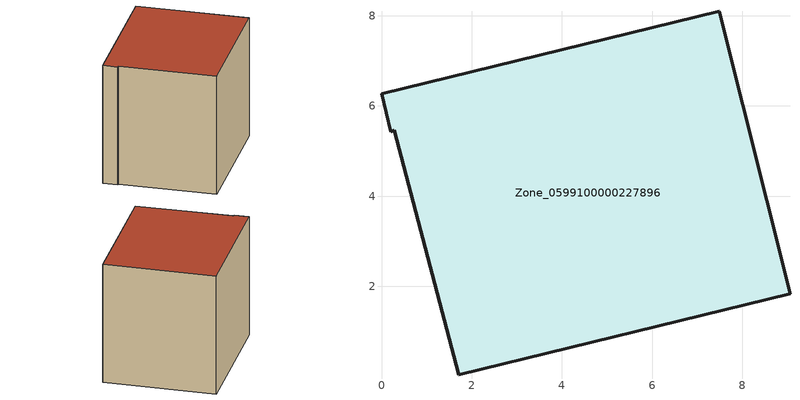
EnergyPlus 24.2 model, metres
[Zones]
Zone_0599100000227896
 floor ground (C_G): 0.29,5.46 0.21,5.43 0,6.27 7.48,8.1 9.06,1.83 1.71,0.04 z0
 wall outside (C_F): 9.06,1.83 7.48,8.1 0,6.27 0.21,5.43 0.29,5.46 1.71,0.04 9.06,1.83 z0:7.26
 roof outside (C_R): 1.71,0.04 9.06,1.83 7.48,8.1 0,6.27 0.21,5.43 0.29,5.46 z7.26
[BUILDING]
Pand.0599100000227896: North Axis=0; Terrain=City; Loads Convergence Tolerance Value=0.04; Temperature Convergence Tolerance Value=0.4; Solar Distribution=FullExterior; Maximum Number of Warmup Days=25; Minimum Number of Warmup Days=1
[Site:Location]
Rotterdam.The.Hague.AP_ZH_NLD Design_Conditions: Latitude=51.96; Longitude=4.45; Time Zone=1; Elevation=-4.5
[SITE:GROUNDTEMPERATURE:BUILDINGSURFACE]
18, 18, 18, 18, 18, 18, 18, 18, 18, 18, 18, 18
[MATERIAL] Thermal Absorptance=0.9; Solar Absorptance=0.7; Visible Absorptance=0.7
Name | Roughness | Thickness | Conductivity | Density | Specific Heat
G.TI.1946-1964 | MediumSmooth | 0.15 | 1 | 540 | 1210
F.TI.1946-1964 | Rough | 0.3 | 0.857143 | 1920 | 840
R.TI.1946-1964 | MediumRough | 0.2 | 0.277778 | 1500 | 1000
[CONSTRUCTION]
C_G: G.TI.1946-1964
C_F: F.TI.1946-1964
C_R: R.TI.1946-1964
[ZONE]
Zone_0599100000227896: Type=1; Multiplier=1; Ceiling Height=Autocalculate; Volume=Autocalculate; Floor Area=autocalculate; Part of Total Floor Area=Yes
[ZONEINFILTRATION:DESIGNFLOWRATE]
Infil_Zone_0599100000227896: Zone or ZoneList or Space or SpaceList=Zone_0599100000227896; Schedule=AlwaysOn; Design Flow Rate Calculation Method=Flow/Area; Flow Rate per Floor Area=0.003; Constant Term Coefficient=1; Temperature Term Coefficient=0; Velocity Term Coefficient=0; Velocity Squared Term Coefficient=0
[HVACTEMPLATE:ZONE:IDEALLOADSAIRSYSTEM]
Zone_0599100000227896: Maximum Heating Supply Air Temperature=50; Minimum Cooling Supply Air Temperature=13; Maximum Heating Supply Air Humidity Ratio=0.0156; Minimum Cooling Supply Air Humidity Ratio=0.0077; Heating Limit=NoLimit; Cooling Limit=NoLimit; Dehumidification Control Type=ConstantSensibleHeatRatio; Cooling Sensible Heat Ratio=0.7; Dehumidification Setpoint=60; Humidification Control Type=None; Humidification Setpoint=30; Outdoor Air Method=None; Outdoor Air Flow Rate per Person=0.00944; Outdoor Air Flow Rate per Zone Floor Area=0; Outdoor Air Flow Rate per Zone=0; Demand Controlled Ventilation Type=None; Outdoor Air Economizer Type=NoEconomizer; Heat Recovery Type=None; Sensible Heat Recovery Effectiveness=0.7; Latent Heat Recovery Effectiveness=0.65
[ZONECONTROL:THERMOSTAT]
ThermostatControl_Zone_0599100000227896: Zone or ZoneList=Zone_0599100000227896; Control Type Schedule=DualSetpointControlType; Control 1=Thermostat_Zone_0599100000227896; Temperature Difference Between Cutout And Setpoint=0
[THERMOSTATSETPOINT:DUALSETPOINT]
Thermostat_Zone_0599100000227896: Heating Setpoint Temperature Schedule=HeatingSetpoint_Zone_0599100000227896; Cooling Setpoint Temperature Schedule=CoolingSetpoint_Zone_0599100000227896
[SCHEDULE:COMPACT]
HeatingSetpoint_Zone_0599100000227896: Through: 12/31, For: AllDays, Until: 24:00, 21
CoolingSetpoint_Zone_0599100000227896: Through: 12/31, For: AllDays, Until: 24:00, 24
DualSetpointControlType: Through: 12/31, For: AllDays, Until: 24:00, 4
AlwaysOn: Through: 12/31, For: AllDays, Until: 24:00, 1
